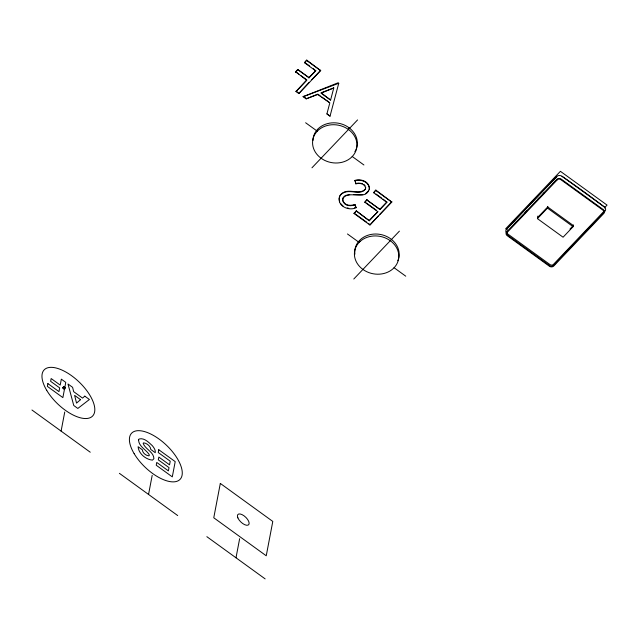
<?xml version="1.0" encoding="UTF-8"?>
<svg xmlns="http://www.w3.org/2000/svg" width="639" height="639" viewBox="0 0 639 639"><rect width="100%" height="100%" fill="white"/><g stroke="black" fill="none" stroke-linecap="round" stroke-linejoin="round"><path stroke-width="0.96" d="M365.676 187.187L365.516 189.088C360.308 195.941 349.821 188.793 342.967 193.09A8.962 7.636 10.8 0 0 339.341 197.323M63.293 388.456L63.676 386.451L64.986 387.402L64.603 389.407L62.854 388.137L63.021 387.282L64.771 388.544M63.732 388.776L64.116 386.771M64.172 389.087L64.547 387.082M61.096 431.109L64.739 412.019M148.552 494.442L152.186 475.36M308.877 78.03L315.722 70.841L304.523 62.734L306.736 60.106L320.65 70.617L298.812 93.542L296.025 91.521L306.744 80.274L295.617 71.776L297.758 69.539L308.949 77.646L297.758 69.539M296.025 91.521L306.816 79.891L301.217 75.833M298.812 93.542L309.124 82.415M304.523 62.734L306.736 60.106M303.134 96.681L338.071 82.798L338.75 83.294L303.134 96.681L306.153 98.861L317.727 94.492L329.828 102.823L326.912 113.902L330.028 116.154L338.75 83.294M306.153 98.861L317.799 94.117L320.203 95.858M315.722 70.841L313.398 68.724M235.999 557.783L239.641 538.693M317.671 129.31L317.311 131.219L305.618 122.752M326.912 113.902L330.028 116.154M330.587 100.067L321.113 92.775L333.782 87.926L321.042 93.158L330.587 100.067L333.782 87.926M348.447 129.501A22.317 19.026 10.8 0 0 318.166 130.316L316.449 132.121A22.317 19.026 10.8 0 0 321.082 158.224A22.317 19.026 10.8 0 0 351.362 157.402L353.079 155.596A22.317 19.026 10.8 0 0 348.447 129.501L348.814 127.592M365.604 187.57C364.462 183.441 359.398 182.882 355.867 183.832L355.012 180.382C360.995 178.361 370.221 181.859 369.222 189.24M355.867 183.832L355.012 180.382M365.588 188.705C360.38 195.558 349.892 188.417 343.039 192.706A8.962 7.636 10.8 0 0 339.413 196.94C336.961 205.966 348.854 211.317 356.067 207.731L354.877 204.464C350.971 205.934 345.483 205.822 343.359 201.612A5.895 5.024 10.8 0 1 343.255 197.523L345.356 195.454L349.725 194.591M379.997 209.472L366.906 199.991L379.997 209.472L386.843 202.291L373.631 192.722L375.844 190.095L391.771 202.068L369.925 224.992L354.046 213.49L356.258 210.862L369.278 220.727L356.258 210.862M356.067 207.731L354.877 204.464M369.278 220.727L377.857 211.717L364.765 202.236L366.978 199.608M359.509 240.52L359.15 242.429L347.456 233.962M373.631 192.722L375.844 190.095M369.925 224.992L378.192 216.014M377.857 211.717L369.35 220.343M386.843 202.291L383.033 199.096M573.439 224.96L573.111 226.677L563.079 237.213L537.431 218.634L537.918 216.054M537.431 218.634L547.463 208.098L547.791 206.381M369.294 188.856C365.979 201.197 349.621 190.007 343.183 197.906A5.895 5.024 10.8 0 0 343.287 201.988C345.411 206.205 350.899 206.309 354.805 204.847M368.711 190.63L365.468 193.769M295.545 72.159L297.678 69.915M308.949 77.646L315.794 70.458M311.848 79.548L320.722 70.234M311.96 167.801L357.568 119.924M354.046 213.49L356.179 211.245M364.765 202.236L366.906 199.991M380.069 209.089L386.914 201.908M379.558 214.576L391.843 201.684M353.798 279.011L399.407 231.134M506.072 232.332A3.722 3.171 10.8 0 1 506.591 229.201L556.761 176.54A3.722 3.171 10.8 0 1 561.953 176.26A497.19 227.644 43.6 0 1 604.222 206.868A3.722 3.171 10.8 0 1 604.853 211.373M514.403 223.914L516.456 221.765M524.667 213.146L527.399 210.271M537.663 199.496L539.036 198.058M543.134 193.753L544.508 192.315M552.719 183.697L555.451 180.829M537.647 217.492L547.679 206.956L573.335 225.535L569.988 229.042M604.31 207.971L607.05 205.095L560.411 171.316L505.681 228.762L507.286 229.928M354.549 207.715L356.139 207.348M355.939 183.449L358.751 183.089L362.329 183.569M354.941 180.765C360.404 179.208 367.864 181.196 369.222 187.379M362.752 194.655L353.487 194.583M347.273 207.947L348.766 208.322M561.953 176.26L604.222 206.868M547.463 208.098L573.111 226.677M306.664 60.489L320.65 70.617M304.595 62.35L309.396 65.825M295.617 71.776L298.812 74.1M321.808 97.016L329.021 102.24M296.097 91.137L298.189 92.655M303.213 96.297L306.225 98.478M352.217 156.499L363.911 164.974M375.772 190.478L391.771 202.068M376.036 194.032L381.475 197.97M366.379 202.97L376.395 210.223M354.118 213.107L366.826 222.308M368.415 223.458L370.005 224.608M394.055 267.709L405.749 276.184M63.62 386.739L64.93 387.689M63.565 387.026L64.882 387.977M63.509 387.314L64.827 388.264M62.965 387.569L64.715 388.832M62.91 387.857L64.659 389.119M31.95 409.998L90.251 452.22M119.397 473.331L177.698 515.561M206.844 536.672L265.145 578.894M343.095 206.093L340.475 203.426M363.719 184.344L365.053 185.669M339.684 201.876L339.141 198.505M554.684 264.035A889.552 223.914 -54.1 0 1 556.034 262.581M506.591 229.201A889.552 223.914 -54.1 0 1 556.761 176.54M507.039 232.125A2.484 2.117 10.8 0 0 507.989 234.138L549.963 264.546A2.484 2.117 10.8 0 0 553.478 264.354L603.424 211.924A2.484 2.117 10.8 0 0 603.943 210.894M397.825 260.768A22.317 19.026 10.8 0 0 388.352 237.325A22.317 19.026 10.8 0 0 360.372 239.617L358.655 241.422A22.317 19.026 10.8 0 0 354.893 254.162M356.29 148.815A22.317 19.026 10.8 0 0 346.106 125.891A22.317 19.026 10.8 0 0 318.534 128.407L316.816 130.212A22.317 19.026 10.8 0 0 312.926 140.548M355.987 149.558A22.317 19.026 10.8 0 1 354.869 151.707M138.559 439.904C138.679 446.046 145.269 449.257 148.583 453.706A2.42 1.11 43.6 0 1 148.919 455.831C145.916 455.679 142.513 452.939 142.345 449.8L138.096 446.725C138.575 453.642 145.852 459.545 152.489 460.136L153.903 458.69C153.767 451.845 145.221 449.233 143.152 443.37L143.519 442.851C146.81 443.083 150.492 446.07 150.82 449.489L155.253 452.692L155.261 451.126A8.762 4.01 43.6 0 0 152.218 445.583C148.775 442.436 144.118 437.451 139.038 439.025L138.559 439.904M47.885 383.592L47.35 386.371L62.87 397.61L65.777 382.378L61.344 379.167L60.21 385.093L51.16 378.544L50.625 381.323L59.683 387.881L58.964 391.619L47.885 383.592M158.76 449.728L158.232 452.508L170.238 461.206L169.551 464.825L158.831 457.069L158.304 459.848L169.015 467.612L168.392 470.871L156.755 462.444L156.228 465.232L172.298 476.87L175.206 461.63L158.76 449.728M220.319 483.427L213.769 517.782L266.239 555.786L272.789 521.432L220.319 483.427M360.005 241.526L358.287 243.331A22.317 19.026 10.8 0 0 362.92 269.434A22.317 19.026 10.8 0 0 393.201 268.612L394.918 266.814A22.317 19.026 10.8 0 0 390.285 240.711A22.317 19.026 10.8 0 0 360.005 241.526M556.769 179.327L506.695 231.885A3.155 2.692 10.8 0 0 507.238 235.703L549.372 266.223A3.155 2.692 10.8 0 0 553.781 265.984L603.847 213.426A3.155 2.692 10.8 0 0 603.304 209.608L561.178 179.088A3.155 2.692 10.8 0 0 556.769 179.327M557.288 179.815L507.342 232.245A2.484 2.117 10.8 0 0 507.765 235.28L549.748 265.688A2.484 2.117 10.8 0 0 553.254 265.497L603.2 213.067A2.484 2.117 10.8 0 0 602.777 210.031L560.794 179.623A2.484 2.117 10.8 0 0 557.288 179.815M84.795 396.148L82.535 398.089L73.669 391.667L72.598 387.322L67.982 383.975L73.757 405.501L77.822 408.441L89.412 399.495L84.795 396.148M80.546 399.679L76.528 403.097L74.635 395.397L80.546 399.679M237.868 517.862A7.436 3.403 43.6 0 0 247.964 525.17A7.436 3.403 43.6 0 0 244.01 515.793A7.436 3.403 43.6 0 0 237.868 517.862M134.142 453.642A33.468 15.328 43.6 0 0 179.767 479.649A33.468 15.328 43.6 0 0 153.584 435.518A33.468 15.328 43.6 0 0 134.142 453.642M46.695 390.309A33.468 15.328 43.6 0 0 92.32 416.316A33.468 15.328 43.6 0 0 66.129 372.186A33.468 15.328 43.6 0 0 46.695 390.309"/></g></svg>
